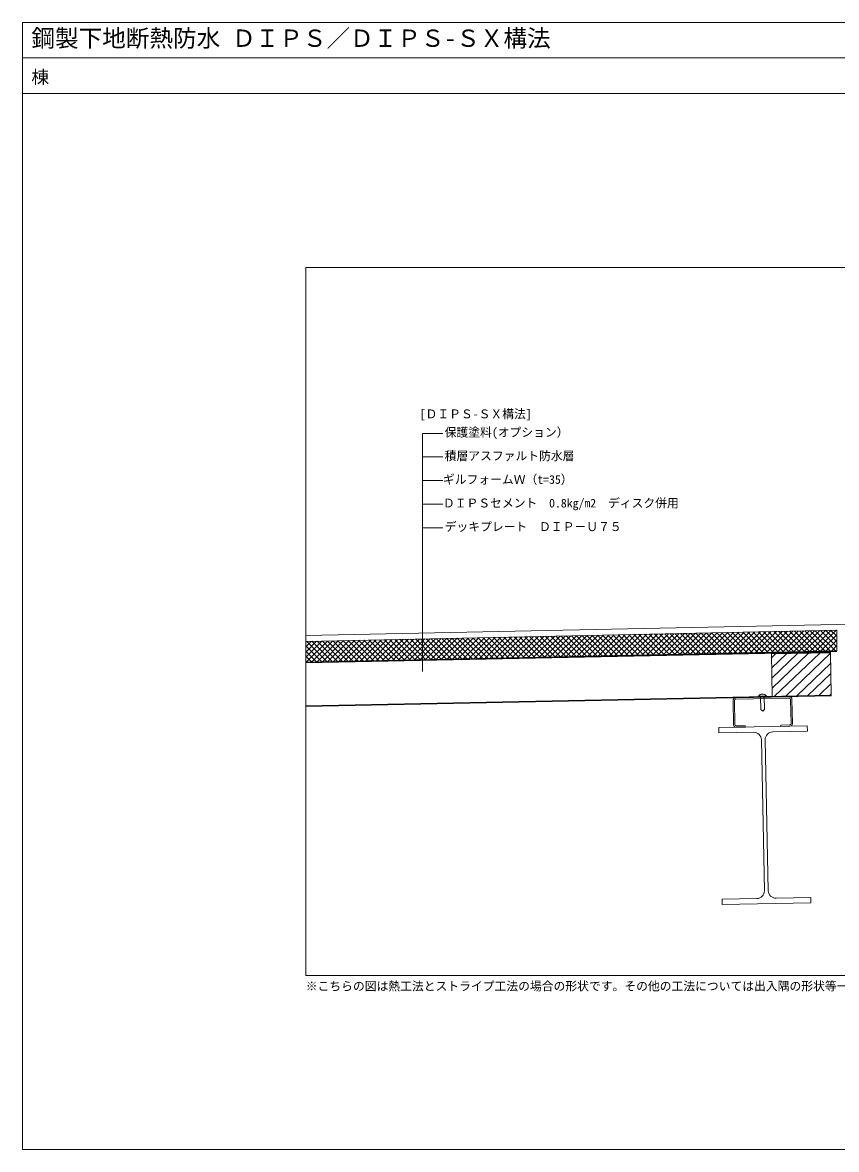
# Model space of a CAD drawing. Units: millimetres, scale not verified. Extents: x -1380 to 1380, y -955 to 955.
# Drawn here: x -1380 to -1, y -955 to 955 of the extents above; entities that cross this region are included whole.
import ezdxf
from ezdxf.enums import TextEntityAlignment as Align

# ---------------------------------------------------------------- set-up
doc = ezdxf.new("R2010")
doc.units = ezdxf.units.MM
doc.header["$LTSCALE"] = 3
for name, color, linetype, lineweight in [('0-0_0', 7, 'Continuous', 18), ('0-1_BOUSUI', 1, 'Continuous', 18), ('0-2_MOJI', 7, 'Continuous', 18), ('0-3_HATCH', 9, 'Continuous', 18), ('0-4_KANAMONO', 5, 'Continuous', 18), ('0-5_TEKKOTU', 7, 'Continuous', 18), ('0-6_dekki', 3, 'Continuous', 18), ('0-7_dannnetu', 6, 'Continuous', 18), ('0-8_WAKU', 7, 'Continuous', 18)]:
    doc.layers.add(name, color=color, linetype=linetype, lineweight=lineweight)
doc.styles.add('ＭＳ ゴシック', font='')
doc.styles.get('ＭＳ ゴシック').set_extended_font_data('MS Gothic')

msp = doc.modelspace()

# ---------------------------------------------------------------- linework, layer by layer
at = {"layer": '0-0_0'}
msp.add_line((-1380.043, 894.971), (1379.957, 894.971), dxfattribs=at)
msp.add_lwpolyline([(-900.043, -660.029), (899.957, -660.029), (899.957, 539.971), (-900.043, 539.971)], close=True, dxfattribs=at)
at = {"layer": '0-1_BOUSUI'}
msp.add_lwpolyline([(-900.043, -84.031), (-0.045, -65.047), (899.957, -84.036)], dxfattribs=at)
at = {"layer": '0-2_MOJI'}
for p, q in [((-702.168, -144.738), (-702.168, 258.693)), ((-702.168, 258.693), (-667.592, 258.693)), ((-702.168, 218.693), (-667.592, 218.693)), ((-702.168, 178.693), (-667.592, 178.693)), ((-702.168, 138.693), (-667.592, 138.693)), ((-702.168, 98.693), (-667.592, 98.693))]:
    msp.add_line(p, q, dxfattribs=at)
at = {"layer": '0-3_HATCH'}
for p, q in [((-91.758, -111.875), (-56.115, -76.232)), ((-82.595, -111.692), (-46.941, -76.038)), ((-73.431, -111.509), (-37.767, -75.845)), ((-64.268, -111.326), (-28.593, -75.651)), ((-28.573, -110.612), (-62.812, -76.373)), ((-55.104, -111.142), (-19.42, -75.458)), ((-19.769, -110.436), (-54.017, -76.187)), ((-45.941, -110.959), (-10.246, -75.264)), ((-10.965, -110.26), (-45.223, -76.002)), ((-36.777, -110.776), (-1.072, -75.071)), ((-2.161, -110.083), (-36.428, -75.816)), ((-0.043, -103.221), (-27.633, -75.631)), ((-0.043, -94.241), (-18.838, -75.445)), ((-0.043, -85.261), (-10.044, -75.26)), ((-0.043, -76.28), (-1.249, -75.074)), ((-900.043, -120.917), (-872.58, -93.454)), ((-900.043, -111.937), (-881.754, -93.648)), ((-900.043, -102.957), (-890.927, -93.841)), ((-899.168, -129.023), (-863.406, -93.261)), ((-864.028, -128.281), (-898.312, -93.997)), ((-889.994, -128.829), (-854.232, -93.067)), ((-855.234, -128.095), (-889.518, -93.812)), ((-880.82, -128.636), (-845.059, -92.874)), ((-846.439, -127.91), (-880.723, -93.626)), ((-837.645, -127.724), (-871.928, -93.44)), ((-871.647, -128.442), (-835.885, -92.68)), ((-828.85, -127.538), (-863.133, -93.255)), ((-862.473, -128.248), (-826.711, -92.487)), ((-820.055, -127.353), (-854.339, -93.069)), ((-853.299, -128.055), (-817.537, -92.293)), ((-811.261, -127.167), (-845.544, -92.884)), ((-844.125, -127.861), (-808.364, -92.1)), ((-802.466, -126.981), (-836.749, -92.698)), ((-834.951, -127.667), (-799.19, -91.906)), ((-793.672, -126.796), (-827.954, -92.513)), ((-825.777, -127.473), (-790.016, -91.713)), ((-784.877, -126.61), (-819.16, -92.327)), ((-816.603, -127.28), (-780.842, -91.519)), ((-776.082, -126.424), (-810.365, -92.142)), ((-807.429, -127.086), (-771.669, -91.326)), ((-767.288, -126.239), (-801.57, -91.956)), ((-798.255, -126.892), (-762.495, -91.132)), ((-758.493, -126.053), (-792.775, -91.771)), ((-789.081, -126.699), (-753.321, -90.939)), ((-749.699, -125.867), (-783.981, -91.585)), ((-779.907, -126.505), (-744.147, -90.745)), ((-740.904, -125.682), (-775.186, -91.4)), ((-770.733, -126.311), (-734.973, -90.552)), ((-732.109, -125.496), (-766.391, -91.214)), ((-761.559, -126.118), (-725.8, -90.358)), ((-723.315, -125.31), (-757.596, -91.029)), ((-752.385, -125.924), (-716.626, -90.165)), ((-714.52, -125.125), (-748.802, -90.843)), ((-743.212, -125.73), (-707.452, -89.971)), ((-705.726, -124.939), (-740.007, -90.658)), ((-734.038, -125.537), (-698.278, -89.778)), ((-696.931, -124.753), (-731.212, -90.472)), ((-724.864, -125.343), (-689.105, -89.584)), ((-688.136, -124.568), (-722.417, -90.287)), ((-715.69, -125.149), (-679.931, -89.39)), ((-679.342, -124.382), (-713.623, -90.101)), ((-706.516, -124.956), (-670.757, -89.197)), ((-670.547, -124.196), (-704.828, -89.916)), ((-697.342, -124.762), (-661.583, -89.003)), ((-661.753, -124.011), (-696.033, -89.73)), ((-688.168, -124.568), (-652.41, -88.81)), ((-652.958, -123.825), (-687.239, -89.545)), ((-678.994, -124.375), (-643.236, -88.616)), ((-644.164, -123.639), (-678.444, -89.359)), ((-669.82, -124.181), (-634.062, -88.423)), ((-635.369, -123.454), (-669.649, -89.174)), ((-626.574, -123.268), (-660.854, -88.988)), ((-660.646, -123.987), (-624.888, -88.229)), ((-617.78, -123.082), (-652.06, -88.803)), ((-651.472, -123.794), (-615.714, -88.036)), ((-608.985, -122.897), (-643.265, -88.617)), ((-642.298, -123.6), (-606.541, -87.842)), ((-600.191, -122.711), (-634.47, -88.432)), ((-633.124, -123.406), (-597.367, -87.649)), ((-591.396, -122.525), (-625.675, -88.246)), ((-623.95, -123.213), (-588.193, -87.455)), ((-582.601, -122.34), (-616.881, -88.061)), ((-614.777, -123.019), (-579.019, -87.262)), ((-573.807, -122.154), (-608.086, -87.875)), ((-605.603, -122.825), (-569.846, -87.068)), ((-565.012, -121.968), (-599.291, -87.689)), ((-596.429, -122.632), (-560.672, -86.875)), ((-556.218, -121.783), (-590.496, -87.504)), ((-587.255, -122.438), (-551.498, -86.681)), ((-547.423, -121.597), (-581.702, -87.318)), ((-578.081, -122.244), (-542.324, -86.488)), ((-538.628, -121.411), (-572.907, -87.133)), ((-568.907, -122.051), (-533.151, -86.294)), ((-529.834, -121.226), (-564.112, -86.947)), ((-559.733, -121.857), (-523.977, -86.101)), ((-521.039, -121.04), (-555.317, -86.762)), ((-550.559, -121.663), (-514.803, -85.907)), ((-512.245, -120.854), (-546.523, -86.576)), ((-541.385, -121.47), (-505.629, -85.714)), ((-503.45, -120.669), (-537.728, -86.391)), ((-532.211, -121.276), (-496.455, -85.52)), ((-494.656, -120.483), (-528.933, -86.205)), ((-523.037, -121.082), (-487.282, -85.327)), ((-485.861, -120.297), (-520.138, -86.02)), ((-513.863, -120.889), (-478.108, -85.133)), ((-477.066, -120.112), (-511.344, -85.834)), ((-504.689, -120.695), (-468.934, -84.94)), ((-468.272, -119.926), (-502.549, -85.649)), ((-495.515, -120.501), (-459.76, -84.746)), ((-459.477, -119.74), (-493.754, -85.463)), ((-486.341, -120.308), (-450.587, -84.553)), ((-450.683, -119.555), (-484.96, -85.278)), ((-477.168, -120.114), (-441.413, -84.359)), ((-441.888, -119.369), (-476.165, -85.092)), ((-467.994, -119.92), (-432.239, -84.166)), ((-433.093, -119.183), (-467.37, -84.907)), ((-458.82, -119.727), (-423.065, -83.972)), ((-424.299, -118.998), (-458.575, -84.721)), ((-415.504, -118.812), (-449.781, -84.536)), ((-449.646, -119.533), (-413.892, -83.779)), ((-406.71, -118.626), (-440.986, -84.35)), ((-440.472, -119.339), (-404.718, -83.585)), ((-397.915, -118.441), (-432.191, -84.165)), ((-431.298, -119.146), (-395.544, -83.392)), ((-389.12, -118.255), (-423.396, -83.979)), ((-422.124, -118.952), (-386.37, -83.198)), ((-380.326, -118.069), (-414.602, -83.794)), ((-412.95, -118.758), (-377.197, -83.005)), ((-371.531, -117.884), (-405.807, -83.608)), ((-403.776, -118.564), (-368.023, -82.811)), ((-362.737, -117.698), (-397.012, -83.423)), ((-394.602, -118.371), (-358.849, -82.618)), ((-353.942, -117.512), (-388.217, -83.237)), ((-385.428, -118.177), (-349.675, -82.424)), ((-345.147, -117.327), (-379.423, -83.052)), ((-376.254, -117.983), (-340.501, -82.231)), ((-336.353, -117.141), (-370.628, -82.866)), ((-367.08, -117.79), (-331.328, -82.037)), ((-327.558, -116.955), (-361.833, -82.681)), ((-357.906, -117.596), (-322.154, -81.844)), ((-318.764, -116.77), (-353.038, -82.495)), ((-348.733, -117.402), (-312.98, -81.65)), ((-309.969, -116.584), (-344.244, -82.31)), ((-339.559, -117.209), (-303.806, -81.457)), ((-301.175, -116.398), (-335.449, -82.124)), ((-330.385, -117.015), (-294.633, -81.263)), ((-292.38, -116.213), (-326.654, -81.938)), ((-321.211, -116.821), (-285.459, -81.069)), ((-283.585, -116.027), (-317.859, -81.753)), ((-312.037, -116.628), (-276.285, -80.876)), ((-274.791, -115.841), (-309.065, -81.567)), ((-302.863, -116.434), (-267.111, -80.682)), ((-265.996, -115.656), (-300.27, -81.382)), ((-293.689, -116.24), (-257.938, -80.489)), ((-257.202, -115.47), (-291.475, -81.196)), ((-284.515, -116.047), (-248.764, -80.295)), ((-248.407, -115.284), (-282.681, -81.011)), ((-275.341, -115.853), (-239.59, -80.102)), ((-239.612, -115.099), (-273.886, -80.825)), ((-266.167, -115.659), (-230.416, -79.908)), ((-230.818, -114.913), (-265.091, -80.64)), ((-256.993, -115.466), (-221.242, -79.715)), ((-222.023, -114.727), (-256.296, -80.454)), ((-247.819, -115.272), (-212.069, -79.521)), ((-213.229, -114.542), (-247.502, -80.269)), ((-204.434, -114.356), (-238.707, -80.083)), ((-238.645, -115.078), (-202.895, -79.328)), ((-195.639, -114.17), (-229.912, -79.898)), ((-229.471, -114.885), (-193.721, -79.134)), ((-186.845, -113.985), (-221.117, -79.712)), ((-220.298, -114.691), (-184.547, -78.941)), ((-178.05, -113.799), (-212.323, -79.527)), ((-211.124, -114.497), (-175.374, -78.747)), ((-169.256, -113.613), (-203.528, -79.341)), ((-201.95, -114.304), (-166.2, -78.554)), ((-160.461, -113.428), (-194.733, -79.156)), ((-192.776, -114.11), (-157.026, -78.36)), ((-151.666, -113.242), (-185.938, -78.97)), ((-183.602, -113.916), (-147.852, -78.167)), ((-142.872, -113.056), (-177.144, -78.785)), ((-174.428, -113.723), (-138.679, -77.973)), ((-134.077, -112.871), (-168.349, -78.599)), ((-165.254, -113.529), (-129.505, -77.78)), ((-125.283, -112.685), (-159.554, -78.414)), ((-156.08, -113.335), (-120.331, -77.586)), ((-116.488, -112.499), (-150.759, -78.228)), ((-146.906, -113.142), (-111.157, -77.393)), ((-107.694, -112.314), (-141.965, -78.043)), ((-137.732, -112.948), (-101.983, -77.199)), ((-99.007, -112.02), (-133.17, -77.857)), ((-128.558, -112.754), (-92.81, -77.006)), ((-90.202, -111.844), (-124.375, -77.672)), ((-119.384, -112.561), (-83.636, -76.812)), ((-81.398, -111.668), (-115.58, -77.486)), ((-110.21, -112.367), (-74.462, -76.619)), ((-72.594, -111.492), (-106.786, -77.301)), ((-101.036, -112.173), (-65.288, -76.425)), ((-63.79, -111.316), (-97.991, -77.115)), ((-54.986, -111.14), (-89.196, -76.93)), ((-46.182, -110.964), (-80.401, -76.744)), ((-37.377, -110.788), (-71.607, -76.558)), ((-27.614, -110.593), (-0.043, -83.022)), ((-18.45, -110.409), (-0.043, -92.002)), ((-872.823, -128.467), (-900.043, -101.247)), ((-881.617, -128.652), (-900.043, -110.227)), ((-109.915, -156.128), (-66.453, -114.37)), ((-109.57, -173.408), (-47.733, -113.996)), ((-105.347, -186.962), (-29.012, -113.621)), ((-86.626, -186.588), (-10.744, -113.681)), ((-9.287, -110.226), (-0.043, -100.982)), ((-890.412, -128.838), (-900.043, -119.207)), ((-899.207, -129.024), (-900.043, -128.188)), ((-110.606, -121.568), (-103.894, -115.119)), ((-110.261, -138.848), (-85.173, -114.744)), ((-67.906, -186.213), (-10.399, -130.961)), ((-49.186, -185.839), (-10.053, -148.241)), ((-30.465, -185.465), (-9.707, -165.521)), ((-11.745, -185.09), (-9.362, -182.801))]:
    msp.add_line(p, q, dxfattribs=at)
msp.add_lwpolyline([(-9.317, -185.042), (-109.297, -187.041), (-110.733, -115.256), (-10.753, -113.256)], close=True, dxfattribs=at)
at = {"layer": '0-4_KANAMONO'}
for p, q in [((-80.652, -187.669), (-171.433, -189.484)), ((-171.387, -191.784), (-80.606, -189.968)), ((-175.941, -194.175), (-175.125, -234.967)), ((-172.825, -234.921), (-173.641, -194.129)), ((-78.26, -192.222), (-77.444, -233.013)), ((-75.145, -232.967), (-75.961, -192.176))]:
    msp.add_line(p, q, dxfattribs=at)
for points in [[(-0.043, -110.041), (-100.023, -112.041), (-100.003, -113.041), (-0.043, -111.041)], [(-170.434, -239.474), (-155.037, -239.166), (-155.083, -236.867), (-170.48, -237.175)], [(-79.698, -235.359), (-95.095, -235.667), (-95.049, -237.966), (-79.652, -237.659)]]:
    msp.add_lwpolyline(points, dxfattribs=at)
for centre, radius, start, end in [((-171.342, -194.083), 4.6, 91.14576, 181.14576), ((-80.56, -192.268), 4.6, 1.14576, 91.14576), ((-80.56, -192.268), 2.3, 1.14576, 91.14576), ((-171.342, -194.083), 2.3, 91.14576, 181.14576), ((-170.526, -234.875), 4.6, 181.14576, 271.14576), ((-170.526, -234.875), 2.3, 181.14576, 271.14576), ((-79.744, -233.059), 2.3, 271.14576, 1.14576), ((-79.744, -233.059), 4.6, 271.14576, 1.14576)]:
    msp.add_arc(centre, radius, start, end, dxfattribs=at)
at = {"layer": '0-5_TEKKOTU'}
for p, q in [((-127.852, -260.627), (-122.733, -516.576)), ((-116.235, -516.446), (-121.354, -260.497)), ((-135.471, -529.833), (-194.209, -531.008))]:
    msp.add_line(p, q, dxfattribs=at)
for points in [[(-108.616, -247.24), (-49.878, -246.065), (-50.058, -237.067), (-200.028, -240.066), (-199.848, -249.064), (-141.11, -247.889)], [(-194.209, -531.008), (-194.029, -540.006), (-44.059, -537.007), (-44.239, -528.008), (-102.977, -529.183)]]:
    msp.add_lwpolyline(points, dxfattribs=at)
for centre, start, end in [((-140.85, -260.887), 1.14576, 91.14576), ((-108.356, -260.237), 91.14576, 181.14576), ((-135.731, -516.836), 271.14576, 1.14576), ((-103.237, -516.186), 181.14576, 271.14576)]:
    msp.add_arc(centre, 13, start, end, dxfattribs=at)
at = {"layer": '0-6_dekki'}
for p, q in [((-900.043, -130.242), (-10.769, -112.456)), ((-9.317, -185.042), (-900.043, -202.856)), ((-133.085, -186.517), (-119.088, -186.237)), ((-133.065, -187.517), (-133.085, -186.517)), ((-132.005, -185.974), (-132.085, -186.497)), ((-129.138, -183.84), (-129.988, -184.157)), ((-128.195, -183.6), (-129.138, -183.84)), ((-129.065, -187.477), (-128.626, -209.432)), ((-127.187, -183.444), (-128.195, -183.6)), ((-123.066, -187.357), (-122.627, -209.312)), ((-120.088, -186.257), (-120.189, -185.738)), ((-119.068, -187.237), (-119.088, -186.237)), ((-125.567, -212.372), (-128.626, -209.432)), ((-125.567, -212.372), (-122.627, -209.312))]:
    msp.add_line(p, q, dxfattribs=at)
for points in [[(-900.043, -129.041), (-10.793, -111.256), (-9.293, -186.241), (-900.043, -204.056)], [(-129.988, -184.157), (-130.72, -184.541), (-131.312, -184.981), (-131.744, -185.464), (-132.005, -185.974)], [(-120.189, -185.738), (-120.47, -185.238), (-120.921, -184.773), (-121.53, -184.357), (-122.277, -184.002), (-123.139, -183.72), (-124.091, -183.518), (-125.104, -183.403), (-126.147, -183.378), (-127.187, -183.444)]]:
    msp.add_lwpolyline(points, dxfattribs=at)
at = {"layer": '0-7_dannnetu'}
for p, q in [((-900.043, -129.041), (-0.043, -110.041)), ((-150.765, -114.056), (-900.043, -129.041))]:
    msp.add_line(p, q, dxfattribs=at)
msp.add_lwpolyline([(-900.043, -94.034), (-0.043, -75.049), (-0.043, -110.041)], dxfattribs=at)
at = {"layer": '0-8_WAKU'}
for points in [[(1379.957, 834.971), (-1380.043, 834.971), (-1380.043, 954.971), (1379.957, 954.971)], [(-1380.043, -955.029), (1379.957, -955.029), (1379.957, 954.971), (-1380.043, 954.971)]]:
    msp.add_lwpolyline(points, close=True, dxfattribs=at)

# ---------------------------------------------------------------- texts
at = {"layer": '0-2_MOJI', "style": 'ＭＳ ゴシック'}
for s, p in [('[ＤＩＰＳ-ＳＸ構法]', (-707.02, 279.742)), ('保護塗料(オプション）', (-664.592, 248.693)), ('積層アスファルト防水層', (-664.592, 208.693)), ('ギルフォームＷ（t=35）', (-667.592, 168.693)), ('ＤＩＰＳセメント\u30000.8kg/m2\u3000ディスク併用', (-667.592, 128.693)), ('デッキプレート\u3000ＤＩＰ－Ｕ７５', (-664.592, 88.693)), ('※こちらの図は熱工法とストライプ工法の場合の形状です。その他の工法については出入隅の形状等一部が異なります。', (-900.043, -690.029))]:
    msp.add_text(s, height=14.66, dxfattribs=at).set_placement(p, align=Align.BOTTOM_LEFT)
at = {"layer": '0-8_WAKU', "style": 'ＭＳ ゴシック'}
for s, height, p in [('鋼製下地断熱防水 ＤＩＰＳ／ＤＩＰＳ-ＳＸ構法', 29.33, (-1365.043, 904.971)), ('棟', 21.99, (-1365.043, 844.971))]:
    msp.add_text(s, height=height, dxfattribs=at).set_placement(p, align=Align.BOTTOM_LEFT)

doc.saveas('drawing.dxf')
